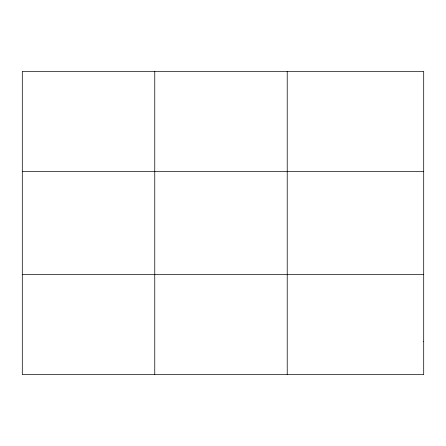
<?xml version="1.0" encoding="UTF-8"?>
<svg xmlns="http://www.w3.org/2000/svg" width="446" height="446" viewBox="0 0 446 446"><rect width="100%" height="100%" fill="white"/><g stroke="black" fill="none" stroke-linecap="round" stroke-linejoin="round"><path stroke-width="0.67" d="M154.762 71.349L154.762 374.651M287.224 71.349L287.224 374.651M22.3 171.437L423.7 171.437M22.3 274.563L423.7 274.563M423.7 341.285L423.7 374.651L22.3 374.651L22.3 71.349L423.7 71.349L423.7 341.285"/></g></svg>
